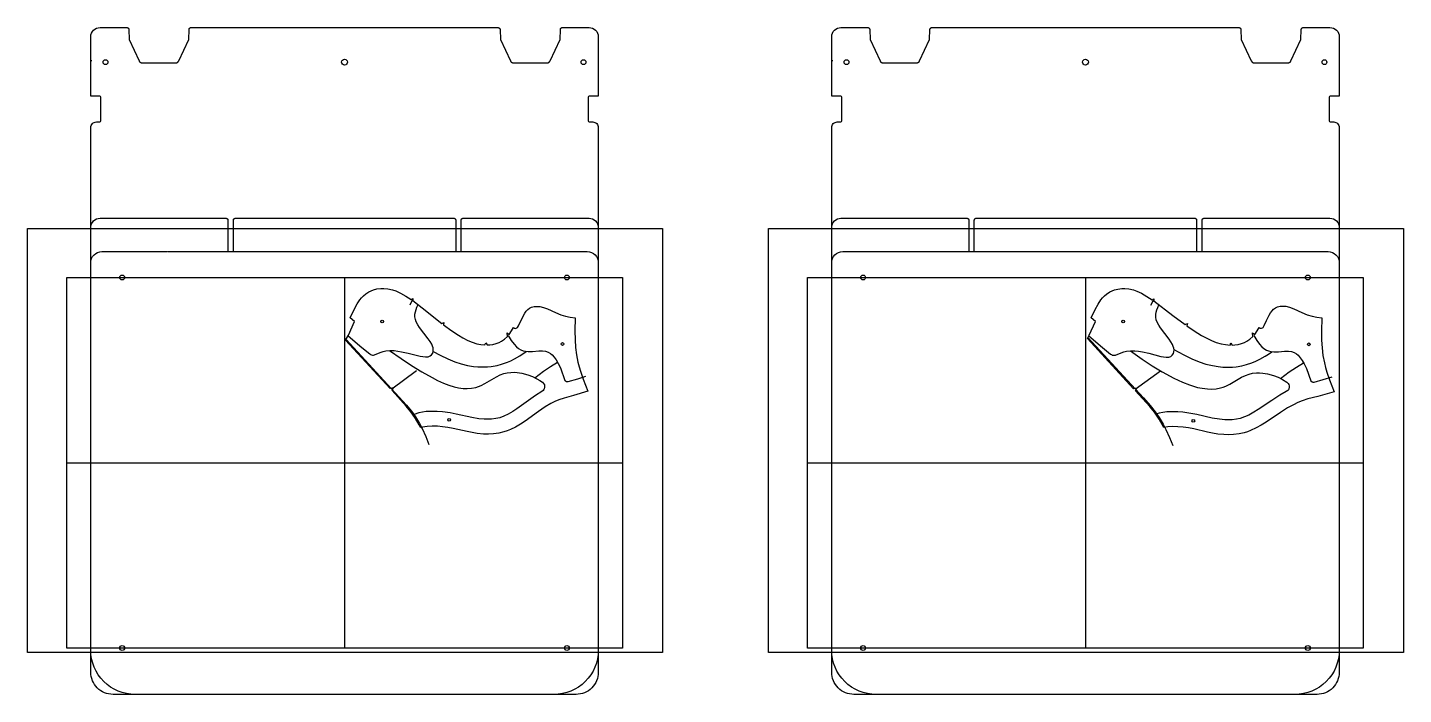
# Model space of a CAD drawing. Extents: x 1404 to 5287, y 970 to 2130.
# Drawn here: x 3745 to 4487, y 1770 to 2130 of the extents above; entities that cross this region are included whole.
import ezdxf

# ---------------------------------------------------------------- set-up
doc = ezdxf.new("R2010")
doc.units = 0
doc.header["$MEASUREMENT"] = 0
doc.layers.get('0').update_dxf_attribs({"linetype": 'CONTINUOUS'})
for name, color, linetype in [('1', 7, 'CONTINUOUS'), ('13', 7, 'CONTINUOUS'), ('8', 7, 'CONTINUOUS'), ('____78', 3, 'CONTINUOUS'), ('____79', 6, 'CONTINUOUS'), ('________', 1, 'CONTINUOUS'), ('___挂钉孔___', 3, 'CONTINUOUS'), ('车缝线', 5, 'CONTINUOUS')]:
    doc.layers.add(name, color=color, linetype=linetype)
doc.layers.get('0').off()
doc.styles.get("Standard").update_dxf_attribs({"font": 'txt', "bigfont": 'gbcbig.shx'})

# ---------------------------------------------------------------- blocks, each defined once
blk = doc.blocks.new('后领口内外-7', base_point=(-454.50641, 233.05618))
at = {"layer": '1', "color": 7}
blk.add_lwpolyline([(-392.9325, 246.5298), (-394.0612, 239.5132), (-394.6487, 234.6866), (-394.9478, 230.6491), (-395.0096, 226.6051), (-394.7945, 222.6313), (-394.516, 220.0866), (-394.1355, 217.5561), (-393.27, 213.1924), (-391.6861, 206.3209), (-399.5626, 205.1094), (-404.7341, 204.4198), (-407.8021, 203.8336), (-410.1205, 203.2041), (-412.3929, 202.4194), (-415.5139, 201.0891), (-419.4168, 199.1331), (-427.2953, 194.9725), (-430.0454, 193.6521), (-432.8622, 192.4773), (-435.7392, 191.5228), (-437.6283, 191.0475), (-439.5429, 190.6986), (-442.3988, 190.4341), (-445.269, 190.4466), (-447.9516, 190.6835), (-450.6086, 191.1151), (-453.8529, 191.8832), (-456.5172, 192.681), (-459.1484, 193.5842), (-466.3256, 196.2618), (-469.1064, 197.1905), (-471.9235, 197.9946), (-474.6399, 198.6141), (-477.3973, 199.0676), (-480.121, 199.3024), (-482.6677, 199.2005), (-483.6537, 199.0448), (-484.2326, 200.6564), (-485.8088, 204.4742), (-487.7905, 208.3938), (-489.8199, 211.7334), (-496.2872, 221.1082), (-495.4, 222.4426), (-497.1456, 222.3383), (-517.4247, 251.3963), (-515.5, 253.9493), (-511.3284, 260.6869), (-513.3709, 263.0786), (-510.5685, 267.2704), (-508.5708, 269.9443), (-506.7859, 271.9446), (-505.7469, 272.9129), (-504.6328, 273.794), (-503.302, 274.6515), (-501.4258, 275.5611), (-500.1592, 276.0026), (-498.8583, 276.3217), (-496.9386, 276.5568), (-494.8345, 276.528), (-493.2596, 276.3291), (-491.008, 275.7959), (-488.7036, 274.9468), (-486.8754, 274.0427), (-484.5338, 272.5858), (-481.8872, 270.5713), (-479.3049, 268.305), (-478.3343, 268.7596), (-478.5767, 267.6204), (-474.1292, 263.1273), (-464.7975, 253.297), (-463.5162, 253.7033), (-463.9565, 252.441), (-459.9939, 248.5926), (-456.7545, 245.7478), (-454.5987, 244.0386), (-452.0627, 242.2714), (-449.847, 240.9789), (-447.5265, 239.8985), (-445.4312, 239.1691), (-443.2682, 238.6555), (-442.6029, 239.7547), (-442.0818, 238.4763), (-440.6659, 238.3589), (-438.9695, 238.361), (-437.0744, 238.565), (-435.5308, 238.913), (-434.0418, 239.4363), (-432.3218, 240.3204), (-430.636, 241.5109), (-430.5741, 243.4073), (-429.5132, 242.5054), (-427.9584, 244.2011), (-426.7124, 245.8439), (-426.2732, 245.4532), (-425.8521, 245.2774), (-425.3882, 245.2413), (-424.9344, 245.3447), (-424.5435, 245.5801), (-423.8918, 246.4479), (-420.4622, 251.5858), (-419.6043, 252.6617), (-418.6542, 253.6623), (-417.7498, 254.4117), (-416.7421, 254.9969), (-415.5248, 255.3799), (-414.0707, 255.5266), (-412.5448, 255.4245), (-411.0581, 255.0986), (-409.2397, 254.41), (-407.1604, 253.3017), (-403.1381, 250.7267), (-400.4073, 249.1556), (-398.0317, 248.04), (-395.5682, 247.1583), (-392.9325, 246.5298)], dxfattribs=at)
at = {"layer": '13', "color": 7}
for centre in [(-496.46826, 258.7507), (-401.65067, 233.4342), (-467.90833, 201.17044)]:
    blk.add_circle(centre, 0.75, dxfattribs=at)
at = {"layer": '8', "color": 1}
for points in [[(-478.9394, 267.9636), (-480.5884, 265.3973)], [(-515.7607, 253.5765), (-509.3003, 246.3052), (-505.5417, 242.2781), (-505.1238, 241.9139), (-504.6401, 241.6275), (-504.1052, 241.4395), (-503.5451, 241.351), (-502.9834, 241.3733), (-499.7717, 242.2468), (-498.2479, 242.5319), (-496.7139, 242.6759), (-494.6077, 242.6127), (-492.2329, 242.2403), (-490.2673, 241.7505), (-488.3296, 241.1546), (-484.9981, 239.9627), (-478.7006, 237.3742), (-477.3152, 236.9321), (-475.8805, 236.627), (-474.547, 236.5389), (-473.412, 236.7578), (-472.572, 237.2278), (-471.8251, 238.0213), (-471.422, 238.8791), (-471.2339, 239.951), (-471.2496, 240.8842), (-471.3843, 241.8121), (-471.6812, 242.9454), (-472.3167, 244.5422), (-473.0892, 246.0594), (-476.9391, 252.8106), (-477.661, 254.2797), (-478.292, 255.9655), (-478.6024, 257.3907), (-478.6559, 258.8289), (-478.4166, 260.2743), (-478.0328, 261.4615), (-477.5302, 262.6128), (-476.838, 263.9027), (-476.0556, 265.1253)], [(-517.0966, 251.8005), (-489.5551, 212.2389), (-487.3545, 208.6385), (-485.6183, 205.259), (-484.0086, 201.4758), (-482.9643, 198.5651), (-481.621, 194.0986), (-480.4976, 189.5332)], [(-494.6408, 242.616), (-489.1567, 237.4643), (-484.0492, 232.9974), (-479.0723, 228.9159), (-473.937, 225.0197), (-471.2762, 223.1504), (-468.1927, 221.1876), (-465.5276, 219.723), (-462.7556, 218.4653), (-460.5635, 217.6771), (-458.0295, 217.0058), (-455.8781, 216.6511), (-453.7044, 216.5095), (-451.298, 216.6269), (-449.7687, 216.8589), (-448.2694, 217.2154), (-446.0986, 217.9623), (-439.4007, 220.8086), (-437.3158, 221.4757), (-435.1827, 221.9244), (-433.3816, 222.0888), (-431.3366, 222.0524), (-429.6392, 221.8547), (-427.9677, 221.5151), (-425.5207, 220.7602), (-422.5002, 219.4492), (-420.1738, 218.1889), (-417.9784, 216.7358), (-416.5923, 215.6336), (-415.2814, 214.4437), (-414.7104, 213.6848), (-414.4138, 212.864), (-414.3611, 212.2934), (-414.4161, 211.7185), (-414.7102, 210.8726), (-415.0212, 210.3958), (-415.4169, 209.9988), (-416.2291, 209.5047), (-419.9549, 207.8317), (-430.8912, 202.1188), (-433.2653, 200.9763), (-435.993, 199.8481), (-438.3176, 199.1081), (-440.6943, 198.6153), (-442.7745, 198.4253), (-445.1392, 198.4513), (-447.1092, 198.642), (-449.0608, 198.964), (-451.8694, 199.632), (-455.5869, 200.8083), (-463.6467, 203.7999), (-466.7656, 204.8407), (-470.9218, 205.989), (-473.6331, 206.5683), (-476.3765, 207.0022), (-479.5621, 207.2832), (-481.6115, 207.2959), (-483.6473, 207.1403), (-486.2947, 206.6493)], [(-471.3891, 238.9903), (-468.0266, 236.5488), (-464.1429, 233.9563), (-460.5786, 231.8768), (-457.3082, 230.2697), (-454.0018, 228.9576), (-450.9601, 228.0178), (-448.636, 227.4677), (-445.3239, 226.934), (-443.4322, 226.7632), (-441.5353, 226.6922), (-438.3099, 226.8067), (-435.8011, 227.0983), (-432.5493, 227.7407), (-430.4948, 228.3044), (-428.477, 228.9823), (-425.4706, 230.232), (-421.7643, 232.1743)], [(-430.0633, 241.9961), (-428.8255, 239.0812), (-427.6256, 236.8982), (-426.5022, 235.3405), (-425.5594, 234.3293), (-424.3821, 233.3746), (-423.2968, 232.7426), (-422.1078, 232.2731), (-420.657, 231.943), (-418.2552, 231.7089), (-414.9187, 231.5354), (-412.9004, 231.2771), (-411.2837, 230.8335), (-409.9139, 230.146), (-408.8156, 229.2418), (-408.073, 228.3992), (-407.1049, 226.9627), (-406.2931, 225.4092), (-405.4621, 223.4157), (-404.6211, 220.7666), (-403.0717, 213.7807), (-402.8709, 213.457), (-402.248, 213.0064), (-401.5031, 212.9214), (-396.1039, 213.7096), (-391.5879, 214.4749)], [(-496.2737, 221.9647), (-481.6718, 229.9494)], [(-419.0061, 217.4547), (-413.8819, 220.2943), (-409.8045, 222.3162), (-405.7163, 224.0771)]]:
    blk.add_lwpolyline(points, dxfattribs=at)
at = {"flags": 2}
for tag, p in [('PIECE-NAME', (-454.50641, 238.37949)), ('SIZE/WIDTH', (-454.50641, 227.73288)), ('MATERIAL', (-454.50641, 227.73288))]:
    blk.add_attdef(tag, p, '', height=0.15, dxfattribs=at)
blk = doc.blocks.new('后领口内外-7_5', base_point=(-191.558502, 238.769791))
at = {"layer": '1', "color": 7}
blk.add_lwpolyline([(-128.7684, 252.6944), (-129.9194, 245.5589), (-130.5161, 240.6685), (-130.8198, 236.5775), (-130.8826, 232.48), (-130.6641, 228.4536), (-130.3812, 225.8752), (-129.9949, 223.3113), (-129.116, 218.8897), (-127.5599, 212.1591), (-136.4783, 210.8922), (-141.9979, 210.2207), (-145.277, 209.6431), (-147.7748, 209.0132), (-150.2279, 208.2219), (-153.5413, 206.8988), (-157.6967, 204.9473), (-166.0056, 200.8384), (-168.8602, 199.5568), (-171.7766, 198.4203), (-174.9277, 197.4548), (-176.7478, 197.0379), (-178.5888, 196.7305), (-181.3241, 196.4928), (-184.42, 196.5143), (-186.9939, 196.7458), (-189.5435, 197.1538), (-192.8046, 197.9171), (-195.4761, 198.7149), (-198.1125, 199.6211), (-205.2921, 202.3075), (-208.0697, 203.2364), (-210.8836, 204.0397), (-213.5997, 204.6584), (-216.357, 205.1111), (-219.0591, 205.3452), (-221.1544, 205.2941), (-223.0837, 210.0599), (-225.0955, 214.0305), (-227.1566, 217.4148), (-233.7303, 226.9222), (-232.8434, 228.255), (-234.59, 228.1515), (-255.6876, 258.3145), (-254.461, 259.993), (-250.2729, 266.7567), (-252.319, 269.1425), (-249.5295, 273.3141), (-247.5318, 275.988), (-245.7469, 277.9883), (-244.708, 278.9565), (-243.5938, 279.8377), (-242.2629, 280.6953), (-240.3866, 281.605), (-239.1201, 282.0465), (-237.8192, 282.3654), (-235.9, 282.6001), (-233.7965, 282.5707), (-232.2218, 282.3716), (-229.9701, 281.8384), (-227.6646, 280.9905), (-225.8344, 280.0883), (-223.4909, 278.6331), (-220.8482, 276.615), (-218.2766, 274.3339), (-217.3084, 274.7868), (-217.552, 273.6456), (-208.3871, 264.4771), (-202.4844, 258.8039), (-201.1842, 259.2276), (-201.6079, 257.9841), (-198.1194, 254.8375), (-194.4858, 251.8403), (-192.1592, 250.1138), (-189.4323, 248.3343), (-187.0609, 247.0349), (-184.5902, 245.9481), (-182.2716, 245.1851), (-179.8838, 244.6588), (-179.2162, 245.767), (-178.6948, 244.4962), (-177.2469, 244.3893), (-175.524, 244.3984), (-173.5996, 244.6049), (-172.0323, 244.9541), (-170.5202, 245.481), (-168.7673, 246.379), (-167.0492, 247.5919), (-166.9895, 249.4872), (-165.9266, 248.5854), (-164.3428, 250.3094), (-163.0776, 251.9743), (-162.6364, 251.5819), (-162.2157, 251.4065), (-161.7523, 251.3705), (-161.2989, 251.4738), (-160.9082, 251.7088), (-160.2403, 252.5991), (-158.5384, 255.2333), (-156.7563, 257.805), (-155.8829, 258.8972), (-154.9161, 259.9129), (-153.9934, 260.6756), (-152.9658, 261.2712), (-151.7663, 261.653), (-150.2397, 261.8113), (-148.6852, 261.7073), (-147.1705, 261.3757), (-145.3518, 260.6907), (-143.2049, 259.5513), (-139.1188, 256.942), (-136.3481, 255.3517), (-133.9384, 254.2226), (-131.4399, 253.3302), (-128.7684, 252.6944)], dxfattribs=at)
at = {"layer": '13', "color": 7}
for centre in [(-235.429199, 264.794434), (-137.626617, 239.399414), (-204.911987, 206.708786)]:
    blk.add_circle(centre, 0.75, dxfattribs=at)
at = {"layer": '8', "color": 1}
for points in [[(-254.7018, 259.6486), (-248.2307, 252.3721), (-244.4752, 248.337), (-244.0575, 247.9714), (-243.5735, 247.6837), (-243.0381, 247.4947), (-242.4774, 247.4052), (-241.9148, 247.427), (-238.7163, 248.2943), (-237.2006, 248.5768), (-235.6748, 248.7196), (-233.5686, 248.6564), (-231.1939, 248.284), (-229.2283, 247.7942), (-227.2906, 247.1983), (-223.9591, 246.0064), (-217.6615, 243.4179), (-216.2762, 242.9758), (-214.8414, 242.6707), (-213.508, 242.5826), (-212.373, 242.8015), (-211.5329, 243.2715), (-210.7861, 244.065), (-210.3829, 244.9228), (-210.1949, 245.9948), (-210.2106, 246.9279), (-210.3453, 247.8558), (-210.6421, 248.9892), (-211.2776, 250.5859), (-212.0502, 252.1031), (-215.9, 258.8542), (-216.6219, 260.3234), (-217.2529, 262.0092), (-217.5634, 263.4344), (-217.6169, 264.8727), (-217.3776, 266.3181), (-216.9938, 267.5052), (-216.4911, 268.6565), (-215.8058, 269.9348), (-215.0318, 271.147)], [(-217.9128, 273.9903), (-219.5596, 271.4225)], [(-255.3688, 258.7318), (-230.0192, 222.4906), (-226.8945, 217.9239), (-224.6597, 214.2757), (-222.8972, 210.8521), (-221.2688, 207.0344), (-220.2064, 204.0816), (-218.8401, 199.5499), (-217.6974, 194.9173)], [(-233.5956, 248.6591), (-227.9815, 243.34), (-223.0101, 239.0411), (-218.0469, 235.1478), (-212.2151, 230.9939), (-207.8804, 228.1857), (-204.3733, 226.2024), (-202.3228, 225.1996), (-200.218, 224.3056), (-197.857, 223.4772), (-195.1326, 222.769), (-192.8219, 222.3955), (-190.4877, 222.2508), (-188.0441, 222.373), (-186.4911, 222.6067), (-184.9684, 222.966), (-182.7641, 223.7218), (-175.9619, 226.6071), (-173.8447, 227.2829), (-171.6787, 227.7373), (-169.8497, 227.9039), (-167.773, 227.8671), (-166.0494, 227.6667), (-164.3518, 227.3226), (-161.8671, 226.5578), (-158.7995, 225.2294), (-156.4372, 223.9526), (-154.2076, 222.4801), (-152.0879, 220.7365), (-151.4811, 219.9681), (-151.1913, 219.2506), (-151.1062, 218.5981), (-151.1638, 217.936), (-151.4785, 217.0631), (-151.8102, 216.5757), (-152.2304, 216.1761), (-153.0846, 215.6961), (-156.7289, 214.2336), (-161.4927, 211.9951), (-169.4122, 208.0768), (-171.9007, 206.9572), (-174.7537, 205.8549), (-177.18, 205.1349), (-179.6552, 204.6591), (-181.7393, 204.4834), (-184.1041, 204.5099), (-186.0724, 204.6938), (-188.0218, 205.0077), (-190.8283, 205.6683), (-194.5453, 206.8427), (-202.6076, 209.8436), (-205.727, 210.8862), (-209.8832, 212.0342), (-212.5942, 212.6127), (-215.3375, 213.0459), (-218.523, 213.3267), (-220.5724, 213.3394), (-222.6083, 213.184), (-223.9524, 212.9747)], [(-210.1845, 246.3307), (-205.2501, 242.7088), (-201.2285, 240.0168), (-197.6473, 237.9178), (-194.1474, 236.1931), (-190.7892, 234.8633), (-187.7002, 233.9111), (-185.3401, 233.3537), (-181.9769, 232.8132), (-180.056, 232.6401), (-178.1299, 232.5682), (-174.9601, 232.6758), (-172.3856, 232.9678), (-169.5212, 233.5085), (-167.1723, 234.1253), (-164.869, 234.8886), (-161.8162, 236.1548), (-159.9109, 237.0944), (-158.0522, 238.123)], [(-166.477, 248.0766), (-165.2187, 245.1227), (-164.0867, 243.049), (-162.9332, 241.4218), (-161.9635, 240.3655), (-160.7506, 239.3689), (-159.6303, 238.7104), (-158.4011, 238.223), (-156.9279, 237.888), (-154.4892, 237.651), (-151.1013, 237.4761), (-149.0517, 237.2147), (-147.4334, 236.7739), (-146.018, 236.0678), (-144.9197, 235.1681), (-144.1603, 234.3121), (-143.1706, 232.8504), (-142.3411, 231.2683), (-141.4973, 229.2489), (-140.6432, 226.5647), (-139.1068, 219.6816), (-138.6277, 219.0974), (-138.2908, 218.9102), (-137.5516, 218.8204), (-132.4346, 219.5148), (-127.4294, 220.298)], [(-233.7173, 227.7782), (-218.8889, 235.8686)], [(-155.2512, 223.2083), (-150.0475, 226.0853), (-145.9069, 228.1343), (-141.7551, 229.9188)]]:
    blk.add_lwpolyline(points, dxfattribs=at)
at = {"flags": 2}
for tag, p in [('PIECE-NAME', (-191.558502, 244.093094)), ('SIZE/WIDTH', (-191.558502, 233.446487)), ('MATERIAL', (-191.558502, 233.446487))]:
    blk.add_attdef(tag, p, '', height=0.15, dxfattribs=at)

msp = doc.modelspace()

# ---------------------------------------------------------------- linework, layer by layer
at = {"layer": '____78', "color": 3}
for points in [[(3778.77, 2112.73), (3778.77, 2125.22, -0.414259), (3783.77, 2130.22), (3798.28, 2130.21), (3798.3, 2130.21), (3798.33, 2130.21), (3798.35, 2130.21), (3798.38, 2130.2), (3798.4, 2130.2), (3798.43, 2130.19), (3798.45, 2130.19), (3798.47, 2130.18), (3798.5, 2130.18), (3798.52, 2130.17), (3798.54, 2130.16), (3798.57, 2130.15), (3798.59, 2130.14), (3798.61, 2130.14), (3798.63, 2130.13), (3798.65, 2130.12), (3798.68, 2130.11), (3798.7, 2130.1), (3798.72, 2130.08), (3798.74, 2130.07), (3798.76, 2130.06), (3798.78, 2130.05), (3798.8, 2130.03), (3798.82, 2130.02), (3798.84, 2130.01), (3798.86, 2129.99), (3798.88, 2129.98), (3798.89, 2129.96), (3798.91, 2129.95), (3798.93, 2129.93), (3798.95, 2129.92), (3798.96, 2129.9), (3798.98, 2129.88), (3799, 2129.87), (3799.01, 2129.85), (3799.03, 2129.83), (3799.04, 2129.81), (3799.06, 2129.79), (3799.07, 2129.77), (3799.09, 2129.75), (3799.1, 2129.74), (3799.11, 2129.72), (3799.12, 2129.7), (3799.14, 2129.67), (3799.15, 2129.65), (3799.16, 2129.63), (3799.17, 2129.61), (3799.18, 2129.59), (3799.19, 2129.57), (3799.2, 2129.55), (3799.21, 2129.52), (3799.22, 2129.5), (3799.23, 2129.48), (3799.23, 2129.46), (3799.24, 2129.43), (3799.25, 2129.41), (3799.25, 2129.39), (3799.26, 2129.36), (3799.26, 2129.34), (3799.27, 2129.31), (3799.27, 2129.29), (3799.27, 2129.26), (3799.28, 2129.24), (3799.28, 2129.21), (3799.45, 2123.77), (3799.45, 2123.77), (3804.86, 2112.2), (3804.87, 2112.17), (3804.89, 2112.14), (3804.91, 2112.11), (3804.93, 2112.07), (3804.95, 2112.04), (3804.96, 2112.01), (3804.98, 2111.98), (3805.01, 2111.96), (3805.03, 2111.93), (3805.05, 2111.9), (3805.07, 2111.87), (3805.09, 2111.84), (3805.11, 2111.82), (3805.14, 2111.79), (3805.16, 2111.76), (3805.18, 2111.74), (3805.21, 2111.71), (3805.23, 2111.69), (3805.26, 2111.66), (3805.28, 2111.64), (3805.31, 2111.61), (3805.34, 2111.59), (3805.36, 2111.57), (3805.39, 2111.55), (3805.42, 2111.53), (3805.45, 2111.5), (3805.48, 2111.48), (3805.5, 2111.46), (3805.53, 2111.44), (3805.56, 2111.42), (3805.59, 2111.41), (3805.62, 2111.39), (3805.65, 2111.37), (3805.68, 2111.35), (3805.71, 2111.34), (3805.75, 2111.32), (3805.78, 2111.31), (3805.81, 2111.29), (3805.84, 2111.28), (3805.87, 2111.26), (3805.91, 2111.25), (3805.94, 2111.24), (3805.97, 2111.23), (3806, 2111.21), (3806.04, 2111.2), (3806.07, 2111.19), (3806.11, 2111.18), (3806.14, 2111.17), (3806.17, 2111.17), (3806.21, 2111.16), (3806.24, 2111.15), (3806.28, 2111.14), (3806.31, 2111.14), (3806.35, 2111.13), (3806.38, 2111.13), (3806.42, 2111.12), (3806.46, 2111.12), (3806.49, 2111.12), (3806.53, 2111.11), (3806.56, 2111.11), (3806.6, 2111.11), (3824.46, 2111.11), (3824.54, 2111.11), (3824.57, 2111.11), (3824.61, 2111.12), (3824.64, 2111.12), (3824.68, 2111.12), (3824.72, 2111.13), (3824.75, 2111.13), (3824.79, 2111.14), (3824.82, 2111.14), (3824.86, 2111.15), (3824.89, 2111.16), (3824.93, 2111.16), (3824.96, 2111.17), (3824.99, 2111.18), (3825.03, 2111.19), (3825.06, 2111.2), (3825.1, 2111.21), (3825.13, 2111.22), (3825.16, 2111.24), (3825.2, 2111.25), (3825.23, 2111.26), (3825.26, 2111.28), (3825.29, 2111.29), (3825.32, 2111.3), (3825.36, 2111.32), (3825.39, 2111.34), (3825.42, 2111.35), (3825.45, 2111.37), (3825.48, 2111.39), (3825.51, 2111.4), (3825.54, 2111.42), (3825.57, 2111.44), (3825.6, 2111.46), (3825.63, 2111.48), (3825.65, 2111.5), (3825.68, 2111.52), (3825.71, 2111.55), (3825.74, 2111.57), (3825.76, 2111.59), (3825.79, 2111.61), (3825.82, 2111.64), (3825.84, 2111.66), (3825.87, 2111.69), (3825.89, 2111.71), (3825.92, 2111.74), (3825.94, 2111.76), (3825.96, 2111.79), (3825.99, 2111.81), (3826.01, 2111.84), (3826.03, 2111.87), (3826.05, 2111.9), (3826.08, 2111.93), (3826.1, 2111.95), (3826.12, 2111.98), (3826.14, 2112.01), (3826.16, 2112.04), (3826.17, 2112.07), (3826.19, 2112.11), (3826.21, 2112.14), (3826.23, 2112.17), (3826.24, 2112.2), (3826.26, 2112.23), (3831.64, 2123.77), (3831.82, 2129.21), (3831.82, 2129.24), (3831.82, 2129.26), (3831.83, 2129.29), (3831.83, 2129.31), (3831.84, 2129.33), (3831.84, 2129.36), (3831.85, 2129.38), (3831.85, 2129.41), (3831.86, 2129.43), (3831.87, 2129.45), (3831.88, 2129.47), (3831.89, 2129.5), (3831.89, 2129.52), (3831.9, 2129.54), (3831.91, 2129.56), (3831.92, 2129.58), (3831.93, 2129.6), (3831.95, 2129.63), (3831.96, 2129.65), (3831.97, 2129.67), (3831.98, 2129.69), (3831.99, 2129.71), (3832.01, 2129.73), (3832.02, 2129.74), (3832.03, 2129.76), (3832.05, 2129.78), (3832.06, 2129.8), (3832.08, 2129.82), (3832.09, 2129.84), (3832.11, 2129.85), (3832.12, 2129.87), (3832.14, 2129.89), (3832.16, 2129.9), (3832.18, 2129.92), (3832.19, 2129.94), (3832.21, 2129.95), (3832.23, 2129.97), (3832.25, 2129.98), (3832.27, 2130), (3832.28, 2130.01), (3832.3, 2130.02), (3832.32, 2130.04), (3832.34, 2130.05), (3832.36, 2130.06), (3832.38, 2130.07), (3832.4, 2130.08), (3832.43, 2130.1), (3832.45, 2130.11), (3832.47, 2130.12), (3832.49, 2130.13), (3832.51, 2130.13), (3832.53, 2130.14), (3832.56, 2130.15), (3832.58, 2130.16), (3832.6, 2130.17), (3832.62, 2130.17), (3832.65, 2130.18), (3832.67, 2130.19), (3832.69, 2130.19), (3832.72, 2130.2), (3832.74, 2130.2), (3832.77, 2130.21), (3832.79, 2130.21), (3832.82, 2130.21), (3998.73, 2130.21), (3998.77, 2130.2), (3998.82, 2130.18), (3998.86, 2130.17), (3998.9, 2130.15), (3998.95, 2130.13), (3998.99, 2130.11), (3999.03, 2130.09), (3999.07, 2130.07), (3999.11, 2130.04), (3999.15, 2130.02), (3999.18, 2129.99), (3999.22, 2129.96), (3999.26, 2129.93), (3999.29, 2129.9), (3999.32, 2129.87), (3999.36, 2129.84), (3999.39, 2129.81), (3999.42, 2129.78), (3999.45, 2129.74), (3999.48, 2129.71), (3999.51, 2129.67), (3999.53, 2129.63), (3999.56, 2129.59), (3999.58, 2129.55), (3999.6, 2129.51), (3999.63, 2129.47), (3999.65, 2129.43), (3999.67, 2129.39), (3999.68, 2129.35), (3999.7, 2129.3), (3999.71, 2129.26), (3999.73, 2129.21), (3999.9, 2123.77), (3999.9, 2123.77), (4005.31, 2112.2), (4005.33, 2112.17), (4005.34, 2112.13), (4005.36, 2112.1), (4005.38, 2112.07), (4005.4, 2112.04), (4005.42, 2112.01), (4005.44, 2111.98), (4005.46, 2111.95), (4005.48, 2111.92), (4005.5, 2111.89), (4005.52, 2111.87), (4005.55, 2111.84), (4005.57, 2111.81), (4005.59, 2111.79), (4005.62, 2111.76), (4005.64, 2111.73), (4005.66, 2111.71), (4005.69, 2111.68), (4005.71, 2111.66), (4005.74, 2111.63), (4005.77, 2111.61), (4005.79, 2111.59), (4005.82, 2111.57), (4005.85, 2111.54), (4005.87, 2111.52), (4005.9, 2111.5), (4005.93, 2111.48), (4005.96, 2111.46), (4005.99, 2111.44), (4006.02, 2111.42), (4006.05, 2111.4), (4006.08, 2111.38), (4006.11, 2111.37), (4006.14, 2111.35), (4006.17, 2111.33), (4006.2, 2111.32), (4006.23, 2111.3), (4006.26, 2111.29), (4006.29, 2111.27), (4006.33, 2111.26), (4006.36, 2111.25), (4006.39, 2111.23), (4006.43, 2111.22), (4006.46, 2111.21), (4006.49, 2111.2), (4006.53, 2111.19), (4006.56, 2111.18), (4006.59, 2111.17), (4006.63, 2111.16), (4006.66, 2111.15), (4006.7, 2111.15), (4006.73, 2111.14), (4006.77, 2111.13), (4006.8, 2111.13), (4006.84, 2111.12), (4006.87, 2111.12), (4006.91, 2111.12), (4006.95, 2111.11), (4006.98, 2111.11), (4007.02, 2111.11), (4007.05, 2111.11), (4024.92, 2111.11), (4025, 2111.11), (4025.03, 2111.11), (4025.07, 2111.11), (4025.1, 2111.12), (4025.14, 2111.12), (4025.18, 2111.12), (4025.21, 2111.13), (4025.25, 2111.14), (4025.28, 2111.14), (4025.32, 2111.15), (4025.35, 2111.16), (4025.39, 2111.16), (4025.42, 2111.17), (4025.45, 2111.18), (4025.49, 2111.19), (4025.52, 2111.2), (4025.56, 2111.21), (4025.59, 2111.22), (4025.62, 2111.23), (4025.66, 2111.25), (4025.69, 2111.26), (4025.72, 2111.27), (4025.75, 2111.29), (4025.78, 2111.3), (4025.82, 2111.32), (4025.85, 2111.33), (4025.88, 2111.35), (4025.91, 2111.37), (4025.94, 2111.39), (4025.97, 2111.4), (4026, 2111.42), (4026.03, 2111.44), (4026.06, 2111.46), (4026.09, 2111.48), (4026.11, 2111.5), (4026.14, 2111.52), (4026.17, 2111.54), (4026.2, 2111.57), (4026.22, 2111.59), (4026.25, 2111.61), (4026.28, 2111.64), (4026.3, 2111.66), (4026.33, 2111.68), (4026.35, 2111.71), (4026.38, 2111.73), (4026.4, 2111.76), (4026.42, 2111.79), (4026.45, 2111.81), (4026.47, 2111.84), (4026.49, 2111.87), (4026.51, 2111.9), (4026.54, 2111.93), (4026.56, 2111.95), (4026.58, 2111.98), (4026.6, 2112.01), (4026.62, 2112.04), (4026.63, 2112.07), (4026.65, 2112.1), (4026.67, 2112.14), (4026.69, 2112.17), (4026.7, 2112.2), (4026.72, 2112.23), (4032.09, 2123.77), (4032.09, 2123.77), (4032.27, 2129.21), (4032.27, 2129.24), (4032.27, 2129.26), (4032.28, 2129.29), (4032.28, 2129.31), (4032.29, 2129.33), (4032.3, 2129.36), (4032.3, 2129.38), (4032.31, 2129.4), (4032.32, 2129.42), (4032.32, 2129.45), (4032.33, 2129.47), (4032.34, 2129.49), (4032.35, 2129.51), (4032.36, 2129.54), (4032.37, 2129.56), (4032.38, 2129.58), (4032.39, 2129.6), (4032.4, 2129.62), (4032.41, 2129.64), (4032.43, 2129.66), (4032.44, 2129.68), (4032.45, 2129.7), (4032.47, 2129.72), (4032.48, 2129.74), (4032.49, 2129.76), (4032.51, 2129.77), (4032.52, 2129.79), (4032.54, 2129.81), (4032.55, 2129.83), (4032.57, 2129.85), (4032.58, 2129.86), (4032.6, 2129.88), (4032.62, 2129.9), (4032.63, 2129.91), (4032.65, 2129.93), (4032.67, 2129.94), (4032.69, 2129.96), (4032.7, 2129.97), (4032.72, 2129.99), (4032.74, 2130), (4032.76, 2130.01), (4032.78, 2130.03), (4032.8, 2130.04), (4032.82, 2130.05), (4032.84, 2130.06), (4032.86, 2130.08), (4032.88, 2130.09), (4032.9, 2130.1), (4032.92, 2130.11), (4032.94, 2130.12), (4032.97, 2130.13), (4032.99, 2130.14), (4033.01, 2130.15), (4033.03, 2130.15), (4033.05, 2130.16), (4033.08, 2130.17), (4033.1, 2130.18), (4033.12, 2130.18), (4033.15, 2130.19), (4033.17, 2130.2), (4033.19, 2130.2), (4033.22, 2130.21), (4033.24, 2130.21), (4033.27, 2130.21), (4047.77, 2130.21, -0.414214), (4052.77, 2125.21), (4052.77, 2100.25), (4052.77, 2093.25), (4048.27, 2093.25, 0.414214), (4047.27, 2092.25), (4047.27, 2080.25, 0.414214), (4048.27, 2079.25), (4049.77, 2079.25, -0.414214), (4052.77, 2076.25), (4052.77, 1908.27), (4052.77, 1794.18, -0.415288), (4028.77, 1770.21), (3802.77, 1770.21, -0.415288), (3778.77, 1794.18), (3778.77, 1794.38), (3778.77, 1825.23), (3778.77, 2076.25, -0.414214), (3781.77, 2079.25), (3783.27, 2079.25, 0.414214), (3784.27, 2080.25), (3784.27, 2092.25, 0.414214), (3783.27, 2093.25), (3778.77, 2093.25), (3778.77, 2100.25), (3778.77, 2112.53), (3778.97, 2112.53), (3778.97, 2111.98)], [(4178.77, 2112.73), (4178.77, 2125.22, -0.414259), (4183.77, 2130.22), (4198.28, 2130.21), (4198.3, 2130.21), (4198.33, 2130.21), (4198.35, 2130.21), (4198.38, 2130.2), (4198.4, 2130.2), (4198.43, 2130.19), (4198.45, 2130.19), (4198.47, 2130.18), (4198.5, 2130.18), (4198.52, 2130.17), (4198.54, 2130.16), (4198.57, 2130.15), (4198.59, 2130.14), (4198.61, 2130.14), (4198.63, 2130.13), (4198.65, 2130.12), (4198.68, 2130.11), (4198.7, 2130.1), (4198.72, 2130.08), (4198.74, 2130.07), (4198.76, 2130.06), (4198.78, 2130.05), (4198.8, 2130.03), (4198.82, 2130.02), (4198.84, 2130.01), (4198.86, 2129.99), (4198.88, 2129.98), (4198.89, 2129.96), (4198.91, 2129.95), (4198.93, 2129.93), (4198.95, 2129.92), (4198.96, 2129.9), (4198.98, 2129.88), (4199, 2129.87), (4199.01, 2129.85), (4199.03, 2129.83), (4199.04, 2129.81), (4199.06, 2129.79), (4199.07, 2129.77), (4199.09, 2129.75), (4199.1, 2129.74), (4199.11, 2129.72), (4199.12, 2129.7), (4199.14, 2129.67), (4199.15, 2129.65), (4199.16, 2129.63), (4199.17, 2129.61), (4199.18, 2129.59), (4199.19, 2129.57), (4199.2, 2129.55), (4199.21, 2129.52), (4199.22, 2129.5), (4199.23, 2129.48), (4199.23, 2129.46), (4199.24, 2129.43), (4199.25, 2129.41), (4199.25, 2129.39), (4199.26, 2129.36), (4199.26, 2129.34), (4199.27, 2129.31), (4199.27, 2129.29), (4199.27, 2129.26), (4199.28, 2129.24), (4199.28, 2129.21), (4199.45, 2123.77), (4199.45, 2123.77), (4204.86, 2112.2), (4204.87, 2112.17), (4204.89, 2112.14), (4204.91, 2112.11), (4204.93, 2112.07), (4204.95, 2112.04), (4204.96, 2112.01), (4204.98, 2111.98), (4205.01, 2111.96), (4205.03, 2111.93), (4205.05, 2111.9), (4205.07, 2111.87), (4205.09, 2111.84), (4205.11, 2111.82), (4205.14, 2111.79), (4205.16, 2111.76), (4205.18, 2111.74), (4205.21, 2111.71), (4205.23, 2111.69), (4205.26, 2111.66), (4205.28, 2111.64), (4205.31, 2111.61), (4205.34, 2111.59), (4205.36, 2111.57), (4205.39, 2111.55), (4205.42, 2111.53), (4205.45, 2111.5), (4205.48, 2111.48), (4205.5, 2111.46), (4205.53, 2111.44), (4205.56, 2111.42), (4205.59, 2111.41), (4205.62, 2111.39), (4205.65, 2111.37), (4205.68, 2111.35), (4205.71, 2111.34), (4205.75, 2111.32), (4205.78, 2111.31), (4205.81, 2111.29), (4205.84, 2111.28), (4205.87, 2111.26), (4205.91, 2111.25), (4205.94, 2111.24), (4205.97, 2111.23), (4206, 2111.21), (4206.04, 2111.2), (4206.07, 2111.19), (4206.11, 2111.18), (4206.14, 2111.17), (4206.17, 2111.17), (4206.21, 2111.16), (4206.24, 2111.15), (4206.28, 2111.14), (4206.31, 2111.14), (4206.35, 2111.13), (4206.38, 2111.13), (4206.42, 2111.12), (4206.46, 2111.12), (4206.49, 2111.12), (4206.53, 2111.11), (4206.56, 2111.11), (4206.6, 2111.11), (4224.46, 2111.11), (4224.54, 2111.11), (4224.57, 2111.11), (4224.61, 2111.12), (4224.64, 2111.12), (4224.68, 2111.12), (4224.72, 2111.13), (4224.75, 2111.13), (4224.79, 2111.14), (4224.82, 2111.14), (4224.86, 2111.15), (4224.89, 2111.16), (4224.93, 2111.16), (4224.96, 2111.17), (4224.99, 2111.18), (4225.03, 2111.19), (4225.06, 2111.2), (4225.1, 2111.21), (4225.13, 2111.22), (4225.16, 2111.24), (4225.2, 2111.25), (4225.23, 2111.26), (4225.26, 2111.28), (4225.29, 2111.29), (4225.32, 2111.3), (4225.36, 2111.32), (4225.39, 2111.34), (4225.42, 2111.35), (4225.45, 2111.37), (4225.48, 2111.39), (4225.51, 2111.4), (4225.54, 2111.42), (4225.57, 2111.44), (4225.6, 2111.46), (4225.63, 2111.48), (4225.65, 2111.5), (4225.68, 2111.52), (4225.71, 2111.55), (4225.74, 2111.57), (4225.76, 2111.59), (4225.79, 2111.61), (4225.82, 2111.64), (4225.84, 2111.66), (4225.87, 2111.69), (4225.89, 2111.71), (4225.92, 2111.74), (4225.94, 2111.76), (4225.96, 2111.79), (4225.99, 2111.81), (4226.01, 2111.84), (4226.03, 2111.87), (4226.05, 2111.9), (4226.08, 2111.93), (4226.1, 2111.95), (4226.12, 2111.98), (4226.14, 2112.01), (4226.16, 2112.04), (4226.17, 2112.07), (4226.19, 2112.11), (4226.21, 2112.14), (4226.23, 2112.17), (4226.24, 2112.2), (4226.26, 2112.23), (4231.64, 2123.77), (4231.82, 2129.21), (4231.82, 2129.24), (4231.82, 2129.26), (4231.83, 2129.29), (4231.83, 2129.31), (4231.84, 2129.33), (4231.84, 2129.36), (4231.85, 2129.38), (4231.85, 2129.41), (4231.86, 2129.43), (4231.87, 2129.45), (4231.88, 2129.47), (4231.89, 2129.5), (4231.89, 2129.52), (4231.9, 2129.54), (4231.91, 2129.56), (4231.92, 2129.58), (4231.93, 2129.6), (4231.95, 2129.63), (4231.96, 2129.65), (4231.97, 2129.67), (4231.98, 2129.69), (4231.99, 2129.71), (4232.01, 2129.73), (4232.02, 2129.74), (4232.03, 2129.76), (4232.05, 2129.78), (4232.06, 2129.8), (4232.08, 2129.82), (4232.09, 2129.84), (4232.11, 2129.85), (4232.12, 2129.87), (4232.14, 2129.89), (4232.16, 2129.9), (4232.18, 2129.92), (4232.19, 2129.94), (4232.21, 2129.95), (4232.23, 2129.97), (4232.25, 2129.98), (4232.27, 2130), (4232.28, 2130.01), (4232.3, 2130.02), (4232.32, 2130.04), (4232.34, 2130.05), (4232.36, 2130.06), (4232.38, 2130.07), (4232.4, 2130.08), (4232.43, 2130.1), (4232.45, 2130.11), (4232.47, 2130.12), (4232.49, 2130.13), (4232.51, 2130.13), (4232.53, 2130.14), (4232.56, 2130.15), (4232.58, 2130.16), (4232.6, 2130.17), (4232.62, 2130.17), (4232.65, 2130.18), (4232.67, 2130.19), (4232.69, 2130.19), (4232.72, 2130.2), (4232.74, 2130.2), (4232.77, 2130.21), (4232.79, 2130.21), (4232.82, 2130.21), (4398.73, 2130.21), (4398.77, 2130.2), (4398.82, 2130.18), (4398.86, 2130.17), (4398.9, 2130.15), (4398.95, 2130.13), (4398.99, 2130.11), (4399.03, 2130.09), (4399.07, 2130.07), (4399.11, 2130.04), (4399.15, 2130.02), (4399.18, 2129.99), (4399.22, 2129.96), (4399.26, 2129.93), (4399.29, 2129.9), (4399.32, 2129.87), (4399.36, 2129.84), (4399.39, 2129.81), (4399.42, 2129.78), (4399.45, 2129.74), (4399.48, 2129.71), (4399.51, 2129.67), (4399.53, 2129.63), (4399.56, 2129.59), (4399.58, 2129.55), (4399.6, 2129.51), (4399.63, 2129.47), (4399.65, 2129.43), (4399.67, 2129.39), (4399.68, 2129.35), (4399.7, 2129.3), (4399.71, 2129.26), (4399.73, 2129.21), (4399.9, 2123.77), (4399.9, 2123.77), (4405.31, 2112.2), (4405.33, 2112.17), (4405.34, 2112.13), (4405.36, 2112.1), (4405.38, 2112.07), (4405.4, 2112.04), (4405.42, 2112.01), (4405.44, 2111.98), (4405.46, 2111.95), (4405.48, 2111.92), (4405.5, 2111.89), (4405.52, 2111.87), (4405.55, 2111.84), (4405.57, 2111.81), (4405.59, 2111.79), (4405.62, 2111.76), (4405.64, 2111.73), (4405.66, 2111.71), (4405.69, 2111.68), (4405.71, 2111.66), (4405.74, 2111.63), (4405.77, 2111.61), (4405.79, 2111.59), (4405.82, 2111.57), (4405.85, 2111.54), (4405.87, 2111.52), (4405.9, 2111.5), (4405.93, 2111.48), (4405.96, 2111.46), (4405.99, 2111.44), (4406.02, 2111.42), (4406.05, 2111.4), (4406.08, 2111.38), (4406.11, 2111.37), (4406.14, 2111.35), (4406.17, 2111.33), (4406.2, 2111.32), (4406.23, 2111.3), (4406.26, 2111.29), (4406.29, 2111.27), (4406.33, 2111.26), (4406.36, 2111.25), (4406.39, 2111.23), (4406.43, 2111.22), (4406.46, 2111.21), (4406.49, 2111.2), (4406.53, 2111.19), (4406.56, 2111.18), (4406.59, 2111.17), (4406.63, 2111.16), (4406.66, 2111.15), (4406.7, 2111.15), (4406.73, 2111.14), (4406.77, 2111.13), (4406.8, 2111.13), (4406.84, 2111.12), (4406.87, 2111.12), (4406.91, 2111.12), (4406.95, 2111.11), (4406.98, 2111.11), (4407.02, 2111.11), (4407.05, 2111.11), (4424.92, 2111.11), (4425, 2111.11), (4425.03, 2111.11), (4425.07, 2111.11), (4425.1, 2111.12), (4425.14, 2111.12), (4425.18, 2111.12), (4425.21, 2111.13), (4425.25, 2111.14), (4425.28, 2111.14), (4425.32, 2111.15), (4425.35, 2111.16), (4425.39, 2111.16), (4425.42, 2111.17), (4425.45, 2111.18), (4425.49, 2111.19), (4425.52, 2111.2), (4425.56, 2111.21), (4425.59, 2111.22), (4425.62, 2111.23), (4425.66, 2111.25), (4425.69, 2111.26), (4425.72, 2111.27), (4425.75, 2111.29), (4425.78, 2111.3), (4425.82, 2111.32), (4425.85, 2111.33), (4425.88, 2111.35), (4425.91, 2111.37), (4425.94, 2111.39), (4425.97, 2111.4), (4426, 2111.42), (4426.03, 2111.44), (4426.06, 2111.46), (4426.09, 2111.48), (4426.11, 2111.5), (4426.14, 2111.52), (4426.17, 2111.54), (4426.2, 2111.57), (4426.22, 2111.59), (4426.25, 2111.61), (4426.28, 2111.64), (4426.3, 2111.66), (4426.33, 2111.68), (4426.35, 2111.71), (4426.38, 2111.73), (4426.4, 2111.76), (4426.42, 2111.79), (4426.45, 2111.81), (4426.47, 2111.84), (4426.49, 2111.87), (4426.51, 2111.9), (4426.54, 2111.93), (4426.56, 2111.95), (4426.58, 2111.98), (4426.6, 2112.01), (4426.62, 2112.04), (4426.63, 2112.07), (4426.65, 2112.1), (4426.67, 2112.14), (4426.69, 2112.17), (4426.7, 2112.2), (4426.72, 2112.23), (4432.09, 2123.77), (4432.09, 2123.77), (4432.27, 2129.21), (4432.27, 2129.24), (4432.27, 2129.26), (4432.28, 2129.29), (4432.28, 2129.31), (4432.29, 2129.33), (4432.3, 2129.36), (4432.3, 2129.38), (4432.31, 2129.4), (4432.32, 2129.42), (4432.32, 2129.45), (4432.33, 2129.47), (4432.34, 2129.49), (4432.35, 2129.51), (4432.36, 2129.54), (4432.37, 2129.56), (4432.38, 2129.58), (4432.39, 2129.6), (4432.4, 2129.62), (4432.41, 2129.64), (4432.43, 2129.66), (4432.44, 2129.68), (4432.45, 2129.7), (4432.47, 2129.72), (4432.48, 2129.74), (4432.49, 2129.76), (4432.51, 2129.77), (4432.52, 2129.79), (4432.54, 2129.81), (4432.55, 2129.83), (4432.57, 2129.85), (4432.58, 2129.86), (4432.6, 2129.88), (4432.62, 2129.9), (4432.63, 2129.91), (4432.65, 2129.93), (4432.67, 2129.94), (4432.69, 2129.96), (4432.7, 2129.97), (4432.72, 2129.99), (4432.74, 2130), (4432.76, 2130.01), (4432.78, 2130.03), (4432.8, 2130.04), (4432.82, 2130.05), (4432.84, 2130.06), (4432.86, 2130.08), (4432.88, 2130.09), (4432.9, 2130.1), (4432.92, 2130.11), (4432.94, 2130.12), (4432.97, 2130.13), (4432.99, 2130.14), (4433.01, 2130.15), (4433.03, 2130.15), (4433.05, 2130.16), (4433.08, 2130.17), (4433.1, 2130.18), (4433.12, 2130.18), (4433.15, 2130.19), (4433.17, 2130.2), (4433.19, 2130.2), (4433.22, 2130.21), (4433.24, 2130.21), (4433.27, 2130.21), (4447.77, 2130.21, -0.414214), (4452.77, 2125.21), (4452.77, 2100.25), (4452.77, 2093.25), (4448.27, 2093.25, 0.414214), (4447.27, 2092.25), (4447.27, 2080.25, 0.414214), (4448.27, 2079.25), (4449.77, 2079.25, -0.414214), (4452.77, 2076.25), (4452.77, 1908.27), (4452.77, 1794.18, -0.415288), (4428.77, 1770.21), (4202.77, 1770.21, -0.415288), (4178.77, 1794.18), (4178.77, 1794.38), (4178.77, 1825.23), (4178.77, 2076.25, -0.414214), (4181.77, 2079.25), (4183.27, 2079.25, 0.414214), (4184.27, 2080.25), (4184.27, 2092.25, 0.414214), (4183.27, 2093.25), (4178.77, 2093.25), (4178.77, 2100.25), (4178.77, 2112.53), (4178.97, 2112.53), (4178.97, 2111.98)]]:
    msp.add_lwpolyline(points, format="xyb", dxfattribs=at)
at = {"layer": '____78'}
for points in [[(3915.77, 2009.28), (3978.77, 2009.28), (3978.77, 2026.28), (3978.77, 2026.3), (3978.77, 2026.33), (3978.77, 2026.35), (3978.78, 2026.37), (3978.78, 2026.4), (3978.78, 2026.42), (3978.78, 2026.45), (3978.79, 2026.47), (3978.79, 2026.5), (3978.8, 2026.52), (3978.81, 2026.54), (3978.81, 2026.57), (3978.82, 2026.59), (3978.83, 2026.61), (3978.84, 2026.64), (3978.85, 2026.66), (3978.86, 2026.68), (3978.87, 2026.7), (3978.88, 2026.72), (3978.89, 2026.75), (3978.9, 2026.77), (3978.91, 2026.79), (3978.92, 2026.81), (3978.94, 2026.83), (3978.95, 2026.85), (3978.97, 2026.87), (3978.98, 2026.89), (3979, 2026.91), (3979.01, 2026.93), (3979.03, 2026.95), (3979.05, 2026.96), (3979.06, 2026.98), (3979.08, 2027), (3979.1, 2027.02), (3979.12, 2027.03), (3979.14, 2027.05), (3979.15, 2027.06), (3979.17, 2027.08), (3979.19, 2027.09), (3979.21, 2027.11), (3979.24, 2027.12), (3979.26, 2027.13), (3979.28, 2027.15), (3979.3, 2027.16), (3979.32, 2027.17), (3979.34, 2027.18), (3979.36, 2027.19), (3979.39, 2027.2), (3979.41, 2027.21), (3979.43, 2027.22), (3979.46, 2027.22), (3979.48, 2027.23), (3979.5, 2027.24), (3979.53, 2027.25), (3979.55, 2027.25), (3979.57, 2027.26), (3979.6, 2027.26), (3979.62, 2027.26), (3979.65, 2027.27), (3979.67, 2027.27), (3979.7, 2027.27), (3979.72, 2027.27), (3979.75, 2027.28), (3979.77, 2027.28), (4047.77, 2027.28, -0.414214), (4052.77, 2022.28), (4052.77, 1908.31), (4052.77, 1782.25, -0.414214), (4040.77, 1770.25), (3790.77, 1770.25, -0.414214), (3778.77, 1782.25), (3778.77, 1782.45), (3778.77, 1798.61), (3778.77, 2022.28, -0.414214), (3783.77, 2027.28), (3851.8, 2027.28), (3851.82, 2027.27), (3851.85, 2027.27), (3851.87, 2027.27), (3851.9, 2027.27), (3851.92, 2027.26), (3851.95, 2027.26), (3851.97, 2027.26), (3851.99, 2027.25), (3852.02, 2027.25), (3852.04, 2027.24), (3852.06, 2027.23), (3852.09, 2027.23), (3852.11, 2027.22), (3852.13, 2027.21), (3852.16, 2027.2), (3852.18, 2027.19), (3852.2, 2027.18), (3852.22, 2027.17), (3852.24, 2027.16), (3852.27, 2027.15), (3852.29, 2027.13), (3852.31, 2027.12), (3852.33, 2027.11), (3852.35, 2027.09), (3852.37, 2027.08), (3852.39, 2027.07), (3852.41, 2027.05), (3852.43, 2027.03), (3852.45, 2027.02), (3852.46, 2027), (3852.48, 2026.98), (3852.5, 2026.97), (3852.52, 2026.95), (3852.53, 2026.93), (3852.55, 2026.91), (3852.56, 2026.89), (3852.58, 2026.87), (3852.59, 2026.85), (3852.61, 2026.83), (3852.62, 2026.81), (3852.63, 2026.79), (3852.64, 2026.77), (3852.66, 2026.75), (3852.67, 2026.73), (3852.68, 2026.7), (3852.69, 2026.68), (3852.7, 2026.66), (3852.71, 2026.64), (3852.72, 2026.61), (3852.72, 2026.59), (3852.73, 2026.57), (3852.74, 2026.54), (3852.74, 2026.52), (3852.75, 2026.5), (3852.75, 2026.47), (3852.76, 2026.45), (3852.76, 2026.42), (3852.77, 2026.4), (3852.77, 2026.37), (3852.77, 2026.35), (3852.77, 2026.33), (3852.77, 2026.3), (3852.77, 2026.28), (3852.77, 2009.28), (3915.57, 2009.28), (3915.57, 2009.08)], [(4315.77, 2009.28), (4378.77, 2009.28), (4378.77, 2026.28), (4378.77, 2026.3), (4378.77, 2026.33), (4378.77, 2026.35), (4378.78, 2026.37), (4378.78, 2026.4), (4378.78, 2026.42), (4378.78, 2026.45), (4378.79, 2026.47), (4378.79, 2026.5), (4378.8, 2026.52), (4378.81, 2026.54), (4378.81, 2026.57), (4378.82, 2026.59), (4378.83, 2026.61), (4378.84, 2026.64), (4378.85, 2026.66), (4378.86, 2026.68), (4378.87, 2026.7), (4378.88, 2026.72), (4378.89, 2026.75), (4378.9, 2026.77), (4378.91, 2026.79), (4378.92, 2026.81), (4378.94, 2026.83), (4378.95, 2026.85), (4378.97, 2026.87), (4378.98, 2026.89), (4379, 2026.91), (4379.01, 2026.93), (4379.03, 2026.95), (4379.05, 2026.96), (4379.06, 2026.98), (4379.08, 2027), (4379.1, 2027.02), (4379.12, 2027.03), (4379.14, 2027.05), (4379.15, 2027.06), (4379.17, 2027.08), (4379.19, 2027.09), (4379.21, 2027.11), (4379.24, 2027.12), (4379.26, 2027.13), (4379.28, 2027.15), (4379.3, 2027.16), (4379.32, 2027.17), (4379.34, 2027.18), (4379.36, 2027.19), (4379.39, 2027.2), (4379.41, 2027.21), (4379.43, 2027.22), (4379.46, 2027.22), (4379.48, 2027.23), (4379.5, 2027.24), (4379.53, 2027.25), (4379.55, 2027.25), (4379.57, 2027.26), (4379.6, 2027.26), (4379.62, 2027.26), (4379.65, 2027.27), (4379.67, 2027.27), (4379.7, 2027.27), (4379.72, 2027.27), (4379.75, 2027.28), (4379.77, 2027.28), (4447.77, 2027.28, -0.414214), (4452.77, 2022.28), (4452.77, 1908.31), (4452.77, 1782.25, -0.414214), (4440.77, 1770.25), (4190.77, 1770.25, -0.414214), (4178.77, 1782.25), (4178.77, 1782.45), (4178.77, 1798.61), (4178.77, 2022.28, -0.414214), (4183.77, 2027.28), (4251.8, 2027.28), (4251.82, 2027.27), (4251.85, 2027.27), (4251.87, 2027.27), (4251.9, 2027.27), (4251.92, 2027.26), (4251.95, 2027.26), (4251.97, 2027.26), (4251.99, 2027.25), (4252.02, 2027.25), (4252.04, 2027.24), (4252.06, 2027.23), (4252.09, 2027.23), (4252.11, 2027.22), (4252.13, 2027.21), (4252.16, 2027.2), (4252.18, 2027.19), (4252.2, 2027.18), (4252.22, 2027.17), (4252.24, 2027.16), (4252.27, 2027.15), (4252.29, 2027.13), (4252.31, 2027.12), (4252.33, 2027.11), (4252.35, 2027.09), (4252.37, 2027.08), (4252.39, 2027.07), (4252.41, 2027.05), (4252.43, 2027.03), (4252.45, 2027.02), (4252.46, 2027), (4252.48, 2026.98), (4252.5, 2026.97), (4252.52, 2026.95), (4252.53, 2026.93), (4252.55, 2026.91), (4252.56, 2026.89), (4252.58, 2026.87), (4252.59, 2026.85), (4252.61, 2026.83), (4252.62, 2026.81), (4252.63, 2026.79), (4252.64, 2026.77), (4252.66, 2026.75), (4252.67, 2026.73), (4252.68, 2026.7), (4252.69, 2026.68), (4252.7, 2026.66), (4252.71, 2026.64), (4252.72, 2026.61), (4252.72, 2026.59), (4252.73, 2026.57), (4252.74, 2026.54), (4252.74, 2026.52), (4252.75, 2026.5), (4252.75, 2026.47), (4252.76, 2026.45), (4252.76, 2026.42), (4252.77, 2026.4), (4252.77, 2026.37), (4252.77, 2026.35), (4252.77, 2026.33), (4252.77, 2026.3), (4252.77, 2026.28), (4252.77, 2009.28), (4315.57, 2009.28), (4315.57, 2009.08)]]:
    msp.add_lwpolyline(points, format="xyb", dxfattribs=at)
for centre, radius in [((3786.74, 2111.53), 1.3), ((3915.77, 2111.53), 1.6), ((4044.79, 2111.53), 1.3), ((4186.74, 2111.53), 1.3), ((4315.77, 2111.53), 1.6), ((4444.79, 2111.53), 1.3), ((3795.72, 1995.3), 1.3), ((4035.82, 1995.3), 1.3), ((4195.72, 1995.3), 1.3), ((4435.82, 1995.3), 1.3), ((3795.72, 1795.3), 1.3), ((4035.82, 1795.3), 1.3), ((4195.72, 1795.3), 1.3), ((4435.82, 1795.3), 1.3)]:
    msp.add_circle(centre, radius, dxfattribs=at)
at = {"layer": '____79'}
for points in [[(3820.47, 2009.28), (3855.77, 2009.28), (3855.77, 2026.28), (3855.77, 2026.3), (3855.78, 2026.33), (3855.78, 2026.35), (3855.78, 2026.37), (3855.78, 2026.4), (3855.79, 2026.42), (3855.79, 2026.45), (3855.79, 2026.47), (3855.8, 2026.5), (3855.8, 2026.52), (3855.81, 2026.54), (3855.82, 2026.57), (3855.82, 2026.59), (3855.83, 2026.61), (3855.84, 2026.64), (3855.85, 2026.66), (3855.86, 2026.68), (3855.87, 2026.7), (3855.88, 2026.72), (3855.89, 2026.75), (3855.9, 2026.77), (3855.92, 2026.79), (3855.93, 2026.81), (3855.94, 2026.83), (3855.96, 2026.85), (3855.97, 2026.87), (3855.98, 2026.89), (3856, 2026.91), (3856.02, 2026.93), (3856.03, 2026.95), (3856.05, 2026.96), (3856.07, 2026.98), (3856.08, 2027), (3856.1, 2027.02), (3856.12, 2027.03), (3856.14, 2027.05), (3856.16, 2027.06), (3856.18, 2027.08), (3856.2, 2027.09), (3856.22, 2027.11), (3856.24, 2027.12), (3856.26, 2027.13), (3856.28, 2027.15), (3856.3, 2027.16), (3856.32, 2027.17), (3856.35, 2027.18), (3856.37, 2027.19), (3856.39, 2027.2), (3856.41, 2027.21), (3856.44, 2027.22), (3856.46, 2027.22), (3856.48, 2027.23), (3856.51, 2027.24), (3856.53, 2027.25), (3856.55, 2027.25), (3856.58, 2027.26), (3856.6, 2027.26), (3856.63, 2027.26), (3856.65, 2027.27), (3856.68, 2027.27), (3856.7, 2027.27), (3856.72, 2027.27), (3856.75, 2027.28), (3856.77, 2027.28), (3906.76, 2027.28), (3924.79, 2027.28), (3974.8, 2027.28), (3974.82, 2027.27), (3974.84, 2027.27), (3974.87, 2027.27), (3974.89, 2027.27), (3974.92, 2027.26), (3974.94, 2027.26), (3974.97, 2027.26), (3974.99, 2027.25), (3975.01, 2027.25), (3975.04, 2027.24), (3975.06, 2027.23), (3975.08, 2027.23), (3975.11, 2027.22), (3975.13, 2027.21), (3975.15, 2027.2), (3975.18, 2027.19), (3975.2, 2027.18), (3975.22, 2027.17), (3975.24, 2027.16), (3975.26, 2027.15), (3975.28, 2027.13), (3975.3, 2027.12), (3975.32, 2027.11), (3975.34, 2027.09), (3975.36, 2027.08), (3975.38, 2027.07), (3975.4, 2027.05), (3975.42, 2027.03), (3975.44, 2027.02), (3975.46, 2027), (3975.48, 2026.98), (3975.49, 2026.97), (3975.51, 2026.95), (3975.53, 2026.93), (3975.54, 2026.91), (3975.56, 2026.89), (3975.57, 2026.87), (3975.59, 2026.85), (3975.6, 2026.83), (3975.62, 2026.81), (3975.63, 2026.79), (3975.64, 2026.77), (3975.65, 2026.75), (3975.66, 2026.73), (3975.67, 2026.7), (3975.68, 2026.68), (3975.69, 2026.66), (3975.7, 2026.64), (3975.71, 2026.61), (3975.72, 2026.59), (3975.73, 2026.57), (3975.73, 2026.54), (3975.74, 2026.52), (3975.75, 2026.5), (3975.75, 2026.47), (3975.76, 2026.45), (3975.76, 2026.42), (3975.76, 2026.4), (3975.77, 2026.37), (3975.77, 2026.35), (3975.77, 2026.33), (3975.77, 2026.3), (3975.77, 2026.28), (3975.77, 2009.28), (4046.77, 2009.28, -0.414214), (4052.77, 2003.28), (4052.77, 1908.31), (4052.77, 1782.25, -0.414214), (4040.77, 1770.25), (3790.77, 1770.25, -0.414214), (3778.77, 1782.25), (3778.77, 1782.45), (3778.77, 1803.02), (3778.77, 2003.28, -0.414214), (3784.77, 2009.28), (3820.27, 2009.28), (3820.27, 2009.08)], [(4220.47, 2009.28), (4255.77, 2009.28), (4255.77, 2026.28), (4255.77, 2026.3), (4255.78, 2026.33), (4255.78, 2026.35), (4255.78, 2026.37), (4255.78, 2026.4), (4255.79, 2026.42), (4255.79, 2026.45), (4255.79, 2026.47), (4255.8, 2026.5), (4255.8, 2026.52), (4255.81, 2026.54), (4255.82, 2026.57), (4255.82, 2026.59), (4255.83, 2026.61), (4255.84, 2026.64), (4255.85, 2026.66), (4255.86, 2026.68), (4255.87, 2026.7), (4255.88, 2026.72), (4255.89, 2026.75), (4255.9, 2026.77), (4255.92, 2026.79), (4255.93, 2026.81), (4255.94, 2026.83), (4255.96, 2026.85), (4255.97, 2026.87), (4255.98, 2026.89), (4256, 2026.91), (4256.02, 2026.93), (4256.03, 2026.95), (4256.05, 2026.96), (4256.07, 2026.98), (4256.08, 2027), (4256.1, 2027.02), (4256.12, 2027.03), (4256.14, 2027.05), (4256.16, 2027.06), (4256.18, 2027.08), (4256.2, 2027.09), (4256.22, 2027.11), (4256.24, 2027.12), (4256.26, 2027.13), (4256.28, 2027.15), (4256.3, 2027.16), (4256.32, 2027.17), (4256.35, 2027.18), (4256.37, 2027.19), (4256.39, 2027.2), (4256.41, 2027.21), (4256.44, 2027.22), (4256.46, 2027.22), (4256.48, 2027.23), (4256.51, 2027.24), (4256.53, 2027.25), (4256.55, 2027.25), (4256.58, 2027.26), (4256.6, 2027.26), (4256.63, 2027.26), (4256.65, 2027.27), (4256.68, 2027.27), (4256.7, 2027.27), (4256.72, 2027.27), (4256.75, 2027.28), (4256.77, 2027.28), (4306.76, 2027.28), (4324.79, 2027.28), (4374.8, 2027.28), (4374.82, 2027.27), (4374.84, 2027.27), (4374.87, 2027.27), (4374.89, 2027.27), (4374.92, 2027.26), (4374.94, 2027.26), (4374.97, 2027.26), (4374.99, 2027.25), (4375.01, 2027.25), (4375.04, 2027.24), (4375.06, 2027.23), (4375.08, 2027.23), (4375.11, 2027.22), (4375.13, 2027.21), (4375.15, 2027.2), (4375.18, 2027.19), (4375.2, 2027.18), (4375.22, 2027.17), (4375.24, 2027.16), (4375.26, 2027.15), (4375.28, 2027.13), (4375.3, 2027.12), (4375.32, 2027.11), (4375.34, 2027.09), (4375.36, 2027.08), (4375.38, 2027.07), (4375.4, 2027.05), (4375.42, 2027.03), (4375.44, 2027.02), (4375.46, 2027), (4375.48, 2026.98), (4375.49, 2026.97), (4375.51, 2026.95), (4375.53, 2026.93), (4375.54, 2026.91), (4375.56, 2026.89), (4375.57, 2026.87), (4375.59, 2026.85), (4375.6, 2026.83), (4375.62, 2026.81), (4375.63, 2026.79), (4375.64, 2026.77), (4375.65, 2026.75), (4375.66, 2026.73), (4375.67, 2026.7), (4375.68, 2026.68), (4375.69, 2026.66), (4375.7, 2026.64), (4375.71, 2026.61), (4375.72, 2026.59), (4375.73, 2026.57), (4375.73, 2026.54), (4375.74, 2026.52), (4375.75, 2026.5), (4375.75, 2026.47), (4375.76, 2026.45), (4375.76, 2026.42), (4375.76, 2026.4), (4375.77, 2026.37), (4375.77, 2026.35), (4375.77, 2026.33), (4375.77, 2026.3), (4375.77, 2026.28), (4375.77, 2009.28), (4446.77, 2009.28, -0.414214), (4452.77, 2003.28), (4452.77, 1908.31), (4452.77, 1782.25, -0.414214), (4440.77, 1770.25), (4190.77, 1770.25, -0.414214), (4178.77, 1782.25), (4178.77, 1782.45), (4178.77, 1803.02), (4178.77, 2003.28, -0.414214), (4184.77, 2009.28), (4220.27, 2009.28), (4220.27, 2009.08)]]:
    msp.add_lwpolyline(points, format="xyb", dxfattribs=at)
at = {"layer": '________'}
for p, q in [((3915.77, 1995.3), (3915.77, 1795.3)), ((4315.77, 1995.3), (4315.77, 1795.3)), ((3765.77, 1895.3), (4065.77, 1895.3)), ((4165.77, 1895.3), (4465.77, 1895.3))]:
    msp.add_line(p, q, dxfattribs=at)
at = {"layer": '___挂钉孔___', "color": 2}
for points in [[(3888.53, 2021.79), (3943.02, 2021.79), (4087.46, 2021.79), (4087.46, 1792.8), (3744.62, 1792.8), (3744.62, 2021.79)], [(4288.53, 2021.79), (4343.02, 2021.79), (4487.46, 2021.79), (4487.46, 1792.8), (4144.62, 1792.8), (4144.62, 2021.79)]]:
    msp.add_lwpolyline(points, close=True, dxfattribs=at)
at = {"layer": '车缝线'}
for points in [[(4065.77, 1995.3), (4065.77, 1795.3), (3765.77, 1795.3), (3765.77, 1995.3), (4065.77, 1995.3)], [(4465.77, 1995.3), (4465.77, 1795.3), (4165.77, 1795.3), (4165.77, 1995.3), (4465.77, 1995.3)]]:
    msp.add_lwpolyline(points, dxfattribs=at)

# ---------------------------------------------------------------- block references
for name, p, rotation in [('后领口内外-7', (3981.18, 1951.83), 7.823716434611968), ('后领口内外-7_5', (4383.01, 1951.47), 7.583109213187102)]:
    msp.add_blockref(name, p, dxfattribs=dict(rotation=rotation))

doc.saveas('drawing.dxf')
